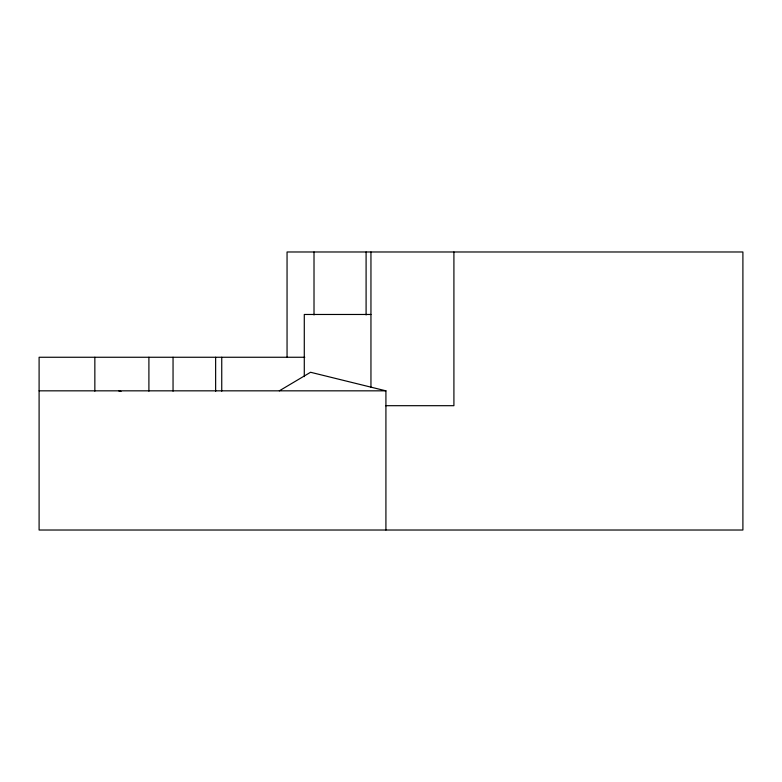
<?xml version="1.0" encoding="UTF-8"?>
<svg xmlns="http://www.w3.org/2000/svg" width="782" height="782" viewBox="0 0 782 782"><rect width="100%" height="100%" fill="white"/><g stroke="black" fill="none" stroke-linecap="round" stroke-linejoin="round"><path stroke-width="1.17" d="M279.321 390.834L310.562 372.271L385.917 390.834L385.917 530.02M370.951 314.472L304.286 314.472L304.286 376.631M304.775 357.257L39.1 357.257L39.1 530.02L742.9 530.02L742.9 251.98L287.053 251.98L287.053 357.257M39.1 390.834L385.917 390.834M385.594 405.692L453.912 405.692L453.912 251.98M118.678 390.834L121.024 391.459M370.951 251.98L370.951 387.452M366.093 251.98L366.093 314.95M314.012 251.98L314.012 314.95M221.746 357.257L221.746 391.166M215.637 357.257L215.637 391.371M173.047 357.257L173.047 391.166M148.903 357.257L148.903 391.166M94.847 357.257L94.847 391.166"/></g></svg>
